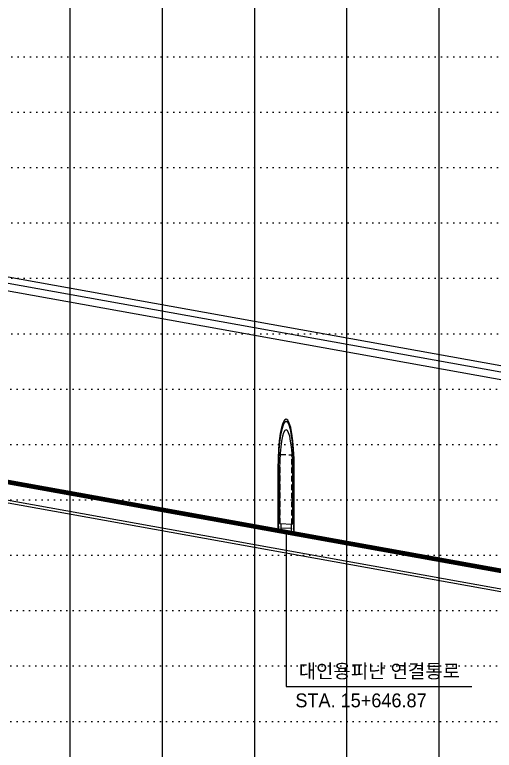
# Model space of a CAD drawing. Header units: millimetres. Extents: x -1499 to 6658, y -12483 to -6008.
# Drawn here: x 4844.2 to 4948.2, y -11135.3 to -10975.9 of the extents above; entities that cross this region are included whole.
import ezdxf
from ezdxf.enums import TextEntityAlignment as Align

# ---------------------------------------------------------------- set-up
doc = ezdxf.new("R2010")
doc.units = ezdxf.units.MM
doc.linetypes.add('A-DASHD01', pattern=[0.75, 0.5, -0.25])
doc.linetypes.add('A-DOTLN01H', pattern=[0.125, 0, -0.125])
for name, color, linetype in [('CR-GRID', 56, 'A-DOTLN01H'), ('CR-TABL-LIN2', 1, 'Continuous'), ('CR-TABL-TEX2', 3, 'Continuous'), ('CS-CONC-MAJR', 4, 'Continuous'), ('CS-EXCV', 3, 'A-DIGLN01'), ('CS-HIDL', 2, 'A-DASHD01'), ('CS-JOIN', 2, 'Continuous'), ('CS-PIPE-MAJR', 4, 'Continuous'), ('수직그리드', 1, 'Continuous'), ('종단계획선', 7, 'Continuous'), ('축척바(문자)', 3, 'Continuous')]:
    doc.layers.add(name, color=color, linetype=linetype)
doc.styles.add('돋움', font='Dotum.TTF')
doc.linetypes.add('A-DIGLN01', pattern='A,0.9,-0.2,[19,kscals.shx,S=0.1,R=180,X=0,Y=0],0.9', length=2)
doc.linetypes.add('E-DIGLN01H', pattern='A,0.45,-0.1,[19,kosdic.shx,S=0.05,R=180,X=0,Y=0],0.45', length=1)

# ---------------------------------------------------------------- blocks, each defined once
blk = doc.blocks.new('A$C1A84225F')
at = {"layer": 'CS-CONC-MAJR'}
for p, q in [((-1.7, -1.4), (-1.7, -3.694)), ((-1.4, -1.4), (-1.4, -3.393)), ((1.4, -1.4), (1.4, -3.407)), ((1.7, -1.4), (1.7, -3.706)), ((-1.4, -3.393), (1.4, -3.407)), ((-1.105, -3.394), (-1.105, -3.694)), ((1.105, -3.406), (1.105, -3.706)), ((-1.105, -3.544), (1.105, -3.556))]:
    blk.add_line(p, q, dxfattribs=at)
for radius in [1.7, 1.4]:
    blk.add_arc((0, -1.4), radius, 0, 180, dxfattribs=at)
at = {"layer": 'CS-EXCV', "linetype": 'E-DIGLN01H', "flags": 128}
blk.add_lwpolyline([(1.78, -1.4, 1), (-1.78, -1.4), (-1.78, -3.694), (-1.105, -3.694), (1.105, -3.706), (1.78, -3.706)], format="xyb", close=True, dxfattribs=at)
at = {"layer": 'CS-HIDL', "linetype": 'A-DASHD01'}
for p, q in [((-1.25, -3.394), (-1.25, -0.894)), ((-1.25, -0.894), (1.25, -0.906)), ((1.25, -3.406), (1.25, -0.906))]:
    blk.add_line(p, q, dxfattribs=at)
at = {"layer": 'CS-JOIN'}
for p, q in [((-1.6, -3.293), (-1.7, -3.293)), ((-1.575, -3.318), (-1.6, -3.293)), ((-1.525, -3.318), (-1.575, -3.318)), ((-1.5, -3.293), (-1.525, -3.318)), ((-1.4, -3.293), (-1.5, -3.293)), ((1.4, -3.307), (1.5, -3.307)), ((1.5, -3.307), (1.525, -3.332)), ((1.525, -3.332), (1.575, -3.332)), ((1.575, -3.332), (1.6, -3.307)), ((1.6, -3.307), (1.7, -3.307))]:
    blk.add_line(p, q, dxfattribs=at)
at = {"layer": 'CS-PIPE-MAJR'}
for points in [[(-1.642, -3.555, -0.169547), (-1.7, -3.412, -0.959043)], [(-1.645, -3.558, -0.128763), (-1.7, -3.45, -0.128763)], [(1.642, -3.58, 0.169547), (1.7, -3.437, 0.959043)], [(1.645, -3.584, 0.128763), (1.7, -3.475, 0.128763)]]:
    blk.add_lwpolyline(points, format="xyb", dxfattribs=at)
for centre, radius in [((-1.67, -3.576), 0.03), ((-1.67, -3.576), 0.025), ((1.67, -3.601), 0.03), ((1.67, -3.601), 0.025)]:
    blk.add_circle(centre, radius, dxfattribs=at)
for centre, start, end in [((-1.67, -3.576), 209.3953, 37.4181), ((1.67, -3.601), 142.5819, 330.6047)]:
    blk.add_arc(centre, 0.035, start, end, dxfattribs=at)

msp = doc.modelspace()

# ---------------------------------------------------------------- linework, layer by layer
at = {"layer": 'CR-GRID', "linetype": 'A-DOTLN01H', "ltscale": 10}
for p, q in [((1436.16, -10985.06), (6636.16, -10985.06)), ((1436.16, -10997.06), (6636.16, -10997.06)), ((1436.16, -11009.06), (6636.16, -11009.06)), ((1436.16, -11021.06), (6636.16, -11021.06)), ((1436.16, -11045.06), (6636.16, -11045.06)), ((696.16, -11057.06), (6636.16, -11057.06)), ((696.16, -11069.06), (6636.16, -11069.06)), ((696.16, -11081.06), (6636.16, -11081.06)), ((696.16, -11105.06), (6636.16, -11105.06)), ((696.16, -11117.06), (5436.16, -11117.06)), ((696.16, -11129.06), (5436.16, -11129.06))]:
    msp.add_line(p, q, dxfattribs=at)
at = {"layer": 'CR-GRID', "color": 6, "linetype": 'A-DOTLN01H', "ltscale": 10}
for p, q in [((1436.16, -11033.06), (6636.16, -11033.06)), ((696.16, -11093.06), (6636.16, -11093.06))]:
    msp.add_line(p, q, dxfattribs=at)
at = {"layer": 'CR-TABL-LIN2', "color": 3}
for p, q in [((4903.03, -11088.06), (4903.03, -11121.49)), ((4903.03, -11121.49), (4943.34, -11121.49))]:
    msp.add_line(p, q, dxfattribs=at)
at = {"layer": 'CS-CONC-MAJR'}
for points in [[(4992.16, -11061.06), (3836.16, -10853.08)], [(4992.16, -11062.68), (3836.16, -10854.71)], [(3836.16, -10899.99), (4992.16, -11107.97)]]:
    msp.add_lwpolyline(points, dxfattribs=at)
at = {"layer": 'CS-EXCV', "ltscale": 5}
for points in [[(4992.16, -11059.68), (3836.16, -10851.71)], [(3836.16, -10900.59), (4992.16, -11108.57)]]:
    msp.add_lwpolyline(points, dxfattribs=at)
at = {"layer": '수직그리드'}
for p, q in [((4856.16, -10687.31), (4856.16, -11873.06)), ((4876.16, -10727.51), (4876.16, -11873.06)), ((4896.16, -10766.32), (4896.16, -11873.06)), ((4916.16, -10809.66), (4916.16, -11873.06)), ((4936.16, -10847.63), (4936.16, -11873.06))]:
    msp.add_line(p, q, dxfattribs=at)
at = {"layer": '종단계획선', "const_width": 1, "flags": 128}
msp.add_lwpolyline([(3561.16, -10846.64), (5131.16, -11129.1)], dxfattribs=at)

# ---------------------------------------------------------------- block references
at = {"layer": '축척바(문자)', "color": 2, "yscale": 6}
msp.add_blockref('A$C1A84225F', (4903.03, -11065.86), dxfattribs=at)

# ---------------------------------------------------------------- texts
at = {"layer": 'CR-TABL-TEX2', "style": '돋움'}
for s, p in [('대인용피난 연결통로', (4923.26, -11118.14)), ('STA. 15+646.87', (4919.28, -11124.52))]:
    msp.add_text(s, height=3, dxfattribs=at).set_placement(p, align=Align.MIDDLE)

doc.saveas('drawing.dxf')
